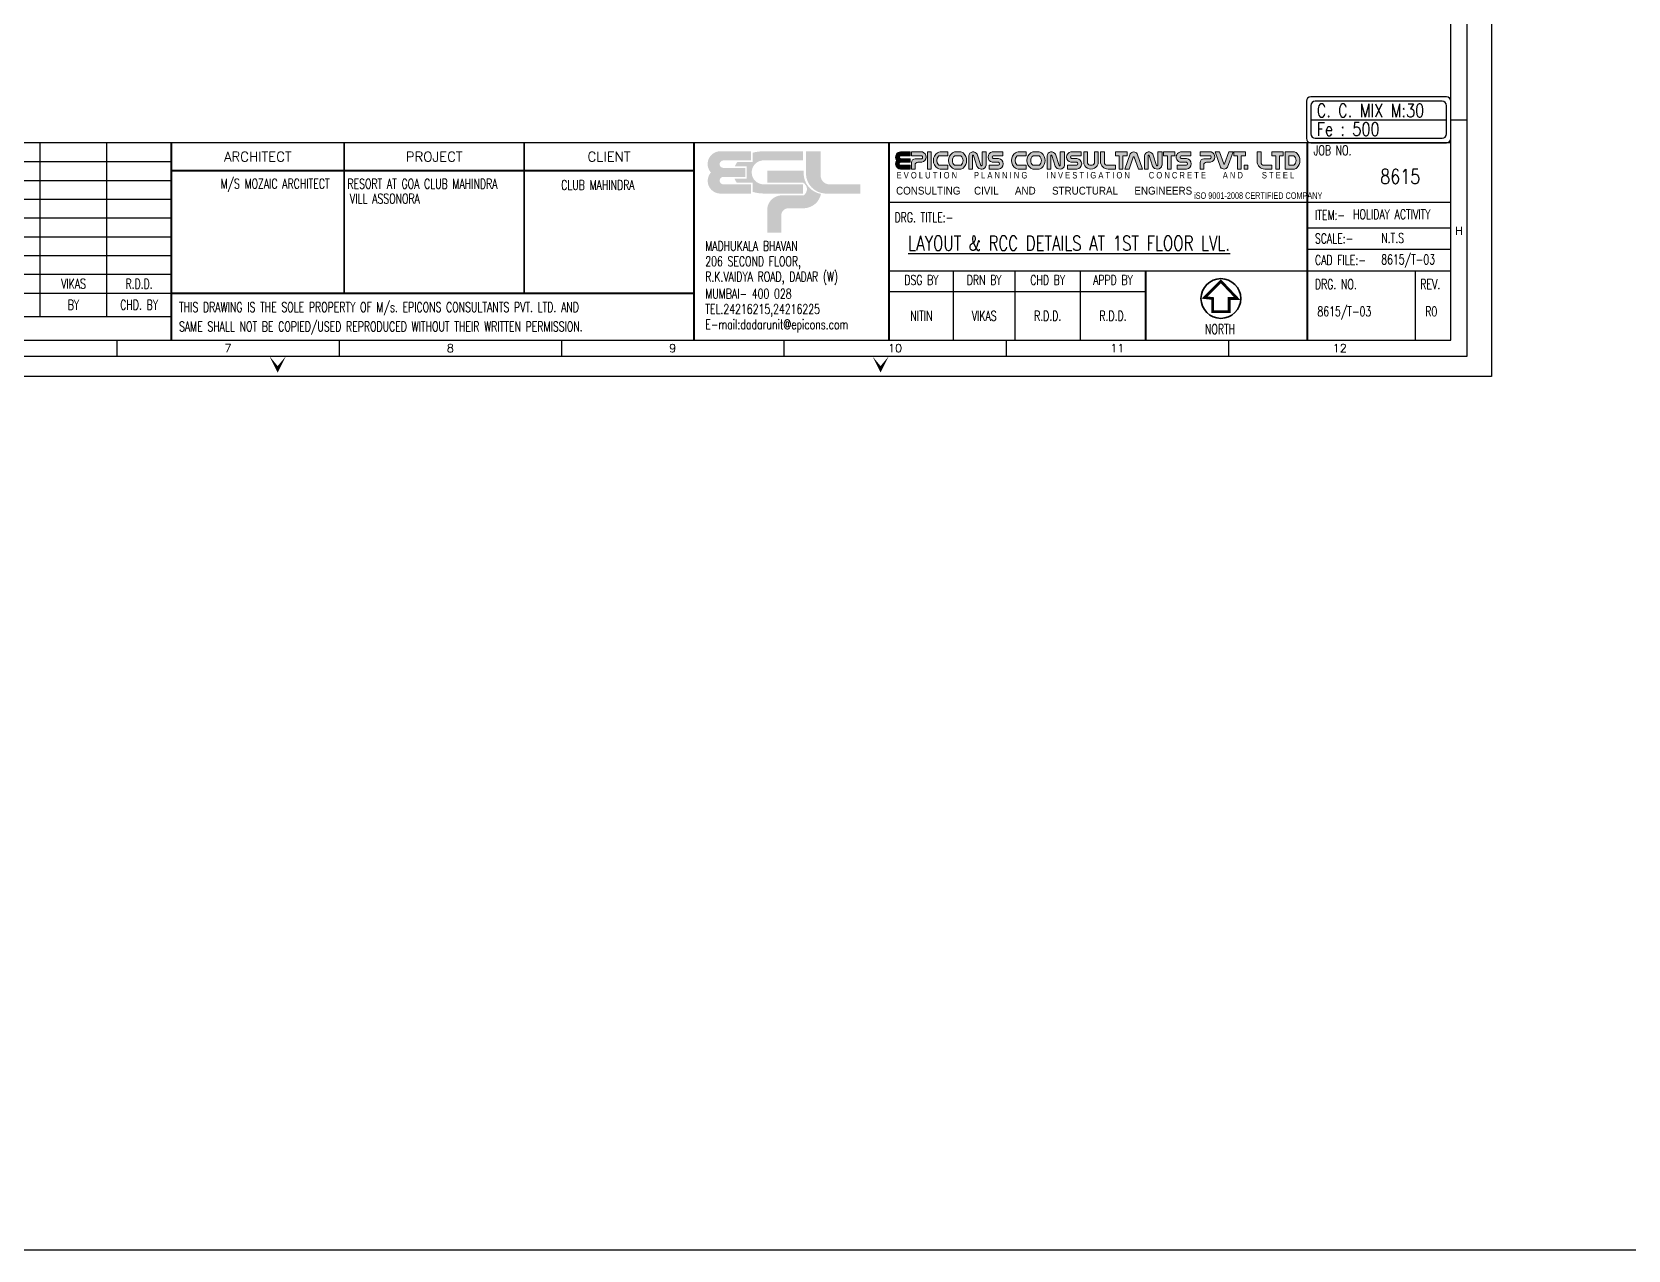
# Model space of a CAD drawing. Header units: millimetres. Extents: x 2659630 to 6742168, y -2425387 to -732288.
# Drawn here: x 4057811 to 4108597, y -1264311 to -1225557 of the extents above; entities that cross this region are included whole.
import ezdxf
from ezdxf.enums import TextEntityAlignment as Align

# ---------------------------------------------------------------- set-up
doc = ezdxf.new("R2010")
doc.units = ezdxf.units.MM
for name, color, linetype, lineweight in [('00 ECPL LOGO', 250, 'Continuous', 20), ('00 ELEV-2', 9, 'Continuous', 30), ('TEXT', 150, 'Continuous', 25)]:
    doc.layers.add(name, color=color, linetype=linetype, lineweight=lineweight)
for name, color, linetype in [('PNA', 8, 'Continuous'), ('S-COLUMN NO', 2, 'Continuous'), ('S-SCHEDULE LINE-1', 7, 'Continuous'), ('S-TITIL', 6, 'Continuous'), ('TEXT (SHEET)', 4, 'Continuous'), ('TITLE', 6, 'Continuous')]:
    doc.layers.add(name, color=color, linetype=linetype)
doc.styles.add('ROMANS', font='r.shx', dxfattribs={"width": 0.7})
doc.styles.add('SEC. TEXT', font='arial.ttf', dxfattribs={"height": 180})

# ---------------------------------------------------------------- blocks, each defined once
blk = doc.blocks.new('ecpl logo')
at = {"layer": '00 ECPL LOGO'}
for color, points in [(256, [(351, -827, 0.621111), (586, -1401), (1442, -1401), (1442, -1151), (682, -1151, -0.917622), (682, -948), (1285, -948), (1285, -702), (682, -702, -0.926164), (682, -501), (1442, -501), (1442, -251), (581, -251, 0.621111), (351, -827)]), (152, [(2940, -251), (2940, -863, 0.384329), (3453, -1401), (4422, -1401), (4422, -1151), (3582, -1151, -0.414214), (3340, -908), (3340, -251)]), (140, [(1887, -779), (1887, -1102), (2862, -1102, -0.232111), (2971, -1281, -0.194401), (2883, -1450), (2269, -1450, 0.364674), (1887, -1802), (1887, -2463), (2269, -2463), (2269, -1996, -0.414214), (2462, -1802), (2899, -1802, 0.338499), (3350, -1412, -0.371272), (2877, -839), (2877, -779)])]:
    blk.add_hatch(color=color, dxfattribs=at).paths.add_polyline_path(points)
h = blk.add_hatch(color=253, dxfattribs=at)
h.dxf.hatch_style = 1
h.paths.add_polyline_path([(995, -993, 0.07148), (1056, -1106), (1486, -1106), (1486, -1356, 0.065387), (1776, -1401), (2862, -1401), (2862, -1151), (1776, -1151, -0.910826), (1742, -501), (2862, -501), (2862, -251), (1776, -251, 0.069483), (1486, -291), (1486, -546), (1071, -546, 0.072407), (1003, -657), (1329, -657), (1329, -993)])
blk = doc.blocks.new('EPICONS TITLE')
at = {"layer": '00 ECPL LOGO'}
h = blk.add_hatch(color=4, dxfattribs=at)
h.dxf.hatch_style = 1
h.paths.add_polyline_path([(678, -252), (678, -146), (414, -146, 0.261636), (303, -208, 0.285841), (304, -378, 0.344902), (324, -574, 0.204992), (418, -614), (678, -614), (678, -510), (424, -510, -1), (418, -426), (678, -426), (678, -331), (424, -331, -1), (422, -252)])
h = blk.add_hatch(color=4, dxfattribs=at)
h.dxf.hatch_style = 1
h.paths.add_polyline_path([(1011, -146), (712, -146), (712, -252), (997, -252, -0.440545), (997, -331), (816, -331, 0.414214), (712, -435), (712, -614), (810, -614), (810, -504, -0.414214), (888, -426), (997, -426, 0.757811)])
h.paths.add_polyline_path([(1254, -146), (1153, -146), (1153, -614), (1254, -614)])
h.paths.add_polyline_path([(1708, -146), (1494, -146, 0.154275), (1419, -169, 0.519672), (1419, -591, 0.154275), (1494, -614), (1708, -614), (1708, -510), (1472, -510, -0.210356), (1452, -502, -0.388707), (1452, -260, -0.210356), (1472, -252), (1708, -252)])
h.paths.add_polyline_path([(2037, -146), (1904, -146, 0.159018), (1828, -171, 0.507969), (1828, -589, 0.159018), (1904, -614), (2037, -614, 0.173791), (2119, -585, 0.472311), (2119, -175, 0.173791)])
h.paths.add_polyline_path([(2046, -252, -0.185052), (2063, -258, -0.445894), (2063, -504, -0.185052), (2046, -510), (1899, -510, -0.185052), (1882, -504, -0.445894), (1882, -258, -0.185052), (1899, -252)], flags=16)
h.paths.add_polyline_path([(2501, -209, 0.723435), (2273, -252), (2273, -614), (2374, -614), (2374, -252, -0.723435), (2399, -241), (2495, -533, 0.724077), (2751, -510), (2751, -146), (2635, -146), (2635, -509, -0.755661), (2603, -519)])
h.paths.add_polyline_path([(3198, -146), (2916, -146, 0.823713), (2916, -429), (3082, -429, -0.713272), (3082, -510), (2830, -510), (2830, -614), (3082, -614, 0.900309), (3082, -324), (2936, -324, -0.746931), (2936, -252), (3198, -252)])
h = blk.add_hatch(color=4, dxfattribs=at)
h.dxf.hatch_style = 1
h.paths.add_polyline_path([(3837, -146), (3623, -146, 0.154275), (3548, -169, 0.519672), (3548, -591, 0.154275), (3623, -614), (3837, -614), (3837, -510), (3600, -510, -0.210932), (3581, -502, -0.385278), (3580, -260, -0.212895), (3599, -252), (3837, -252)])
h.paths.add_polyline_path([(4255, -175, 0.173792), (4173, -146), (4040, -146, 0.159018), (3964, -171, 0.507969), (3964, -589, 0.159018), (4040, -614), (4173, -614, 0.173792), (4255, -585, 0.472311)])
h.paths.add_polyline_path([(4182, -252, -0.185053), (4199, -258, -0.445893), (4199, -504, -0.185053), (4182, -510), (4035, -510, -0.185053), (4017, -504, -0.445893), (4017, -258, -0.185053), (4035, -252)], flags=16)
h.paths.add_polyline_path([(4406, -252), (4406, -614), (4507, -614), (4507, -252, -0.436861), (4522, -236, -0.319738), (4534, -245), (4629, -533, 0.724077), (4884, -510), (4884, -146), (4768, -146), (4768, -509, -0.755661), (4737, -519), (4635, -209, 0.723435)])
h.paths.add_polyline_path([(5335, -146), (5053, -146, 0.823713), (5053, -429), (5219, -429, -0.713272), (5219, -510), (4967, -510), (4967, -614), (5219, -614, 0.900309), (5219, -324), (5074, -324, -0.746931), (5074, -252), (5335, -252)])
h.paths.add_polyline_path([(5509, -146), (5408, -146), (5408, -452, 0.160106), (5433, -529, 0.505303), (5772, -529, 0.160106), (5797, -452), (5797, -146), (5699, -146), (5699, -451, -0.621318), (5509, -451)])
h.paths.add_polyline_path([(5969, -146), (5862, -146), (5862, -406, 0.414214), (6070, -614), (6267, -614), (6267, -510), (6047, -510, -0.414214), (5969, -432)])
h.paths.add_polyline_path([(6589, -146), (6267, -146), (6267, -249), (6372, -249), (6372, -614), (6473, -614), (6473, -249), (6589, -249)])
h.paths.add_polyline_path([(6863, -194, 0.539211), (6672, -201), (6523, -614), (6641, -614), (6752, -289, -0.708617), (6777, -289), (6894, -614), (7006, -614)])
h.paths.add_polyline_path([(7288, -209, 0.723435), (7059, -252), (7059, -614), (7160, -614), (7160, -252, -0.723435), (7186, -241), (7282, -533, 0.724077), (7538, -510), (7538, -146), (7421, -146), (7421, -509, -0.755661), (7390, -519)])
h.paths.add_polyline_path([(7886, -146), (7579, -146), (7579, -249), (7684, -249), (7684, -614), (7785, -614), (7785, -249), (7886, -249)])
h.paths.add_polyline_path([(8321, -146), (8059, -146, 0.157568), (7983, -170, 0.511532), (7983, -404, 0.157569), (8059, -429), (8206, -429, -0.713272), (8206, -510), (7953, -510), (7953, -614), (8206, -614, 0.900308), (8206, -324), (8065, -324), (8060, -324, -0.722204), (8060, -249), (8321, -249)])
h = blk.add_hatch(color=4, dxfattribs=at)
h.dxf.hatch_style = 1
h.paths.add_polyline_path([(8875, -146), (8576, -146), (8576, -252), (8849, -252, -0.270444), (8871, -265, -0.26297), (8871, -318, -0.270444), (8849, -331), (8680, -331, 0.414214), (8576, -435), (8576, -614), (8674, -614), (8674, -504, -0.414214), (8752, -426), (8861, -426, 0.757811)])
h.paths.add_polyline_path([(9103, -146), (8990, -146), (9133, -566, 0.539211), (9324, -560), (9474, -146), (9356, -146), (9244, -471, -0.708617), (9220, -471)])
h.paths.add_polyline_path([(9814, -146), (9492, -146), (9492, -249), (9597, -249), (9597, -614), (9698, -614), (9698, -249), (9814, -249)])
h.paths.add_polyline_path([(10234, -146), (10128, -146), (10128, -406, 0.414214), (10336, -614), (10533, -614), (10533, -510), (10312, -510, -0.414214), (10234, -432)])
h.paths.add_polyline_path([(9871, -510), (9775, -510), (9775, -614), (9871, -614)])
h = blk.add_hatch(color=4, dxfattribs=at)
h.dxf.hatch_style = 1
h.paths.add_polyline_path([(10533, -146), (10533, -249), (10637, -249), (10637, -614), (10739, -614), (10739, -249), (10839, -249), (10839, -146)])
h.paths.add_polyline_path([(10890, -146), (10890, -614), (11119, -614, 0.189446), (11208, -580, 0.435754), (11208, -181, 0.189446), (11119, -146)])
h.paths.add_polyline_path([(11122, -249, -0.519112), (11122, -510), (10989, -510), (10989, -249)], flags=16)
at = {"layer": '00 ECPL LOGO', "color": 4}
for p, q in [((678, -146), (414, -146)), ((418, -426), (678, -426)), ((424, -252), (678, -252)), ((678, -331), (424, -331)), ((678, -252), (678, -146)), ((678, -426), (678, -331)), ((1011, -146), (712, -146)), ((712, -146), (712, -252)), ((997, -252), (712, -252)), ((997, -331), (816, -331)), ((888, -426), (997, -426)), ((1153, -146), (1254, -146)), ((1153, -146), (1153, -614)), ((1254, -146), (1254, -614)), ((1472, -252), (1708, -252)), ((1494, -146), (1708, -146)), ((1708, -252), (1708, -146)), ((1899, -252), (2046, -252)), ((1904, -146), (2037, -146)), ((2273, -252), (2273, -614)), ((2374, -252), (2374, -614)), ((2399, -241), (2495, -533)), ((2501, -209), (2603, -519)), ((2635, -146), (2751, -146)), ((2751, -146), (2635, -146)), ((2635, -146), (2635, -510)), ((2751, -146), (2751, -510)), ((2751, -252), (2751, -252)), ((2916, -146), (3198, -146)), ((3198, -146), (2916, -146)), ((3082, -429), (2916, -429)), ((2936, -252), (3198, -252)), ((3082, -324), (2936, -324)), ((3198, -252), (3198, -146)), ((3599, -252), (3837, -252)), ((3837, -146), (3623, -146)), ((3837, -252), (3837, -146)), ((4035, -252), (4182, -252)), ((4040, -146), (4173, -146)), ((4406, -252), (4406, -614)), ((4507, -252), (4507, -614)), ((4534, -245), (4629, -533)), ((4635, -209), (4737, -519)), ((4768, -146), (4884, -146)), ((4768, -146), (4884, -146)), ((4884, -146), (4768, -146)), ((4768, -146), (4768, -510)), ((4884, -146), (4884, -510)), ((4884, -252), (4884, -252)), ((5053, -146), (5335, -146)), ((5053, -146), (5335, -146)), ((5335, -146), (5053, -146)), ((5219, -429), (5053, -429)), ((5074, -252), (5335, -252)), ((5219, -324), (5074, -324)), ((5335, -252), (5335, -146)), ((5408, -146), (5509, -146)), ((5509, -146), (5408, -146)), ((5408, -146), (5408, -452)), ((5509, -146), (5509, -451)), ((5699, -146), (5797, -146)), ((5797, -146), (5699, -146)), ((5699, -146), (5699, -451)), ((5797, -146), (5797, -452)), ((5862, -146), (5969, -146)), ((5969, -146), (5862, -146)), ((5862, -406), (5862, -146)), ((5969, -432), (5969, -146)), ((6267, -146), (6589, -146)), ((6589, -146), (6267, -146)), ((6267, -146), (6267, -249)), ((6267, -249), (6372, -249)), ((6372, -614), (6372, -249)), ((6473, -614), (6473, -249)), ((6473, -249), (6589, -249)), ((6523, -614), (6672, -201)), ((6589, -146), (6589, -249)), ((6641, -614), (6752, -289)), ((6894, -614), (6777, -289)), ((7006, -614), (6863, -194)), ((7059, -252), (7059, -614)), ((7160, -252), (7160, -614)), ((7186, -241), (7282, -533)), ((7288, -209), (7390, -519)), ((7421, -146), (7538, -146)), ((7421, -146), (7538, -146)), ((7538, -146), (7421, -146)), ((7421, -146), (7538, -146)), ((7421, -146), (7421, -510)), ((7538, -146), (7538, -510)), ((7538, -252), (7538, -252)), ((7579, -146), (7886, -146)), ((7886, -146), (7579, -146)), ((7579, -146), (7886, -146)), ((7579, -146), (7886, -146)), ((7886, -146), (7579, -146)), ((7579, -146), (7579, -249)), ((7579, -249), (7684, -249)), ((7579, -249), (7684, -249)), ((7684, -614), (7684, -249)), ((7785, -614), (7785, -249)), ((7785, -249), (7886, -249)), ((7785, -249), (7886, -249)), ((7886, -146), (7886, -249)), ((8040, -146), (8321, -146)), ((8040, -146), (8321, -146)), ((8206, -429), (8040, -429)), ((8321, -146), (8059, -146)), ((8059, -429), (8194, -429)), ((8060, -249), (8321, -249)), ((8206, -324), (8060, -324)), ((8065, -324), (8206, -324)), ((8321, -252), (8321, -146)), ((8875, -146), (8576, -146)), ((8576, -146), (8576, -252)), ((8849, -252), (8576, -252)), ((8849, -331), (8680, -331)), ((8752, -426), (8861, -426)), ((9103, -146), (8990, -146)), ((9103, -146), (8990, -146)), ((8990, -146), (9133, -566)), ((9103, -146), (9220, -471)), ((9356, -146), (9244, -471)), ((9474, -146), (9324, -560)), ((9474, -146), (9356, -146)), ((9408, -146), (9356, -146)), ((9474, -146), (9356, -146)), ((9492, -146), (9814, -146)), ((9814, -146), (9492, -146)), ((9492, -146), (9814, -146)), ((9492, -146), (9814, -146)), ((9492, -146), (9814, -146)), ((9492, -146), (9492, -249)), ((9492, -249), (9597, -249)), ((9492, -249), (9597, -249)), ((9597, -614), (9597, -249)), ((9698, -614), (9698, -249)), ((9698, -249), (9814, -249)), ((9698, -249), (9814, -249)), ((9814, -146), (9814, -249)), ((10128, -146), (10234, -146)), ((10234, -146), (10128, -146)), ((10128, -406), (10128, -146)), ((10234, -432), (10234, -146)), ((10533, -146), (10839, -146)), ((10839, -146), (10533, -146)), ((10533, -146), (10533, -249)), ((10533, -249), (10637, -249)), ((10637, -249), (10533, -249)), ((10637, -614), (10637, -249)), ((10739, -614), (10739, -249)), ((10739, -249), (10839, -249)), ((10739, -249), (10839, -249)), ((10839, -249), (10739, -249)), ((10839, -146), (10839, -249)), ((10890, -146), (11119, -146)), ((10890, -146), (10890, -614)), ((10989, -249), (10989, -510)), ((10989, -249), (11113, -249)), ((678, -510), (418, -510)), ((418, -614), (678, -614)), ((678, -614), (678, -510)), ((712, -435), (712, -614)), ((712, -614), (810, -614)), ((810, -504), (810, -614)), ((1153, -614), (1254, -614)), ((1472, -510), (1708, -510)), ((1494, -614), (1708, -614)), ((1708, -614), (1708, -510)), ((1899, -510), (2046, -510)), ((2037, -614), (1904, -614)), ((2273, -614), (2374, -614)), ((2614, -614), (2635, -614)), ((2635, -614), (2635, -614)), ((2751, -510), (2751, -510)), ((2830, -614), (2830, -510)), ((2830, -510), (3082, -510)), ((2830, -614), (3082, -614)), ((2830, -614), (3082, -614)), ((3600, -510), (3837, -510)), ((3623, -614), (3837, -614)), ((3837, -614), (3837, -510)), ((4035, -510), (4182, -510)), ((4040, -614), (4173, -614)), ((4406, -614), (4507, -614)), ((4406, -614), (4507, -614)), ((4406, -614), (4507, -614)), ((4967, -614), (4967, -510)), ((4967, -510), (5219, -510)), ((4967, -510), (5219, -510)), ((4967, -614), (5219, -614)), ((4967, -614), (5219, -614)), ((4967, -614), (5219, -614)), ((6047, -510), (6267, -510)), ((6070, -614), (6267, -614)), ((6070, -614), (6267, -614)), ((6267, -510), (6267, -614)), ((6372, -614), (6473, -614)), ((6372, -614), (6473, -614)), ((6523, -614), (6641, -614)), ((6589, -614), (6641, -614)), ((6894, -614), (7006, -614)), ((6894, -614), (7006, -614)), ((7059, -614), (7160, -614)), ((7059, -614), (7160, -614)), ((7059, -614), (7160, -614)), ((7538, -510), (7538, -510)), ((7684, -614), (7785, -614)), ((7684, -614), (7785, -614)), ((7684, -614), (7785, -614)), ((7684, -614), (7785, -614)), ((7953, -614), (7953, -510)), ((7953, -510), (8206, -510)), ((7953, -510), (8206, -510)), ((7953, -510), (8206, -510)), ((7953, -614), (8206, -614)), ((7953, -614), (8206, -614)), ((7953, -614), (8206, -614)), ((7953, -614), (8206, -614)), ((7953, -614), (8206, -614)), ((8576, -435), (8576, -614)), ((8576, -614), (8674, -614)), ((8674, -504), (8674, -614)), ((9597, -614), (9698, -614)), ((9597, -614), (9698, -614)), ((9597, -614), (9698, -614)), ((10312, -510), (10533, -510)), ((10336, -614), (10533, -614)), ((10336, -614), (10533, -614)), ((10533, -510), (10533, -614)), ((10637, -614), (10739, -614)), ((10637, -614), (10739, -614)), ((10637, -614), (10739, -614)), ((10637, -614), (10739, -614)), ((10653, -614), (10739, -614)), ((10653, -614), (10739, -614)), ((10653, -614), (10739, -614)), ((10653, -614), (10739, -614)), ((10890, -614), (11119, -614)), ((10989, -510), (11113, -510))]:
    blk.add_line(p, q, dxfattribs=at)
blk.add_lwpolyline([(9775, -510), (9871, -510), (9871, -614), (9775, -614)], close=True, dxfattribs=at)
for centre, radius, start, end in [((439, -292), 160, 148.648, 212.4563), ((439, -464), 160, 147.5437, 223.6612), ((414, -276), 130, 90, 148.648), ((421, -468), 42.1, 94.0242, 265.9758), ((423, -291), 39.6, 88.7637, 271.2363), ((816, -435), 104, 90, 180), ((888, -504), 78, 90, 180), ((965, -284), 146, 282.7188, 71.3398), ((961, -291), 53.7, 312.4487, 47.5513), ((1567, -380), 257, 125.0807, 234.9193), ((1584, -381), 179, 137.5171, 222.4829), ((1494, -276), 130, 90, 125.0807), ((1472, -278), 26, 90, 137.5171), ((1981, -380), 259, 126.1417, 233.8583), ((1992, -381), 165, 131.9364, 228.0636), ((1904, -276), 130, 90, 126.1417), ((1899, -278), 26, 90, 131.9364), ((2037, -276), 130, 50.5638, 90), ((2046, -278), 26, 48.0636, 90), ((1953, -381), 165, 311.9364, 48.0636), ((1951, -380), 265, 309.4362, 50.5638), ((2394, -268), 122, 28.75, 172.2831), ((2388, -251), 14.5, 40.0191, 183.5523), ((2944, -287), 144, 101.0425, 258.9575), ((2947, -288), 37.6, 106.4856, 253.5144), ((3067, -469), 146, 276.006, 83.994), ((3068, -470), 43.1, 289.0016, 70.9984), ((3696, -380), 257, 125.0807, 234.9193), ((3714, -381), 180, 138.0741, 222.3563), ((3623, -276), 130, 90, 125.0807), ((3599, -278), 26, 90, 138.0741), ((4116, -380), 259, 126.1417, 233.8583), ((4127, -381), 165, 131.9364, 228.0636), ((4040, -276), 130, 90, 126.1417), ((4035, -278), 26, 90, 131.9364), ((4173, -276), 130, 50.5638, 90), ((4182, -278), 26, 48.0636, 90), ((4089, -381), 165, 311.9364, 48.0636), ((4087, -380), 265, 309.4362, 50.5638), ((4527, -268), 122, 28.75, 172.2831), ((4522, -251), 14.5, 89.1577, 183.5523), ((4522, -249), 13, 18.2334, 89.1577), ((5081, -287), 144, 101.0425, 258.9575), ((5084, -288), 37.6, 106.4856, 253.5144), ((5204, -469), 146, 276.006, 83.994), ((5205, -470), 43.1, 289.0016, 70.9984), ((6070, -406), 208, 180, 270), ((6047, -432), 78, 180, 270), ((6770, -260), 114, 35.166, 148.5022), ((6764, -294), 13, 19.7665, 161.0546), ((7181, -268), 122, 28.75, 172.2831), ((7175, -251), 14.5, 40.0191, 183.5523), ((8067, -287), 144, 125.818, 234.182), ((8059, -276), 130, 90, 125.818), ((8059, -299), 130, 234.182, 270), ((8072, -286), 39.3, 108.3261, 238.1957), ((8065, -298), 26, 238.1957, 270), ((8190, -469), 146, 276.006, 83.994), ((8192, -470), 43.1, 289.0016, 70.9984), ((8680, -435), 104, 90, 180), ((8752, -504), 78, 90, 180), ((8849, -278), 26, 29.4672, 90), ((8849, -305), 26, 270, 330.5328), ((8829, -284), 146, 282.7188, 71.3398), ((8824, -291), 53.7, 330.5328, 29.4672), ((10336, -406), 208, 180, 270), ((10312, -432), 78, 180, 270), ((11113, -275), 26, 51.4816, 90), ((11119, -276), 130, 47.0907, 90), ((11030, -380), 160, 308.5184, 51.4816), ((11023, -380), 272, 312.9093, 47.0907), ((418, -484), 130, 223.6612, 270), ((1494, -484), 130, 234.9193, 270), ((1472, -484), 26, 222.4829, 270), ((1904, -484), 130, 233.8583, 270), ((1899, -484), 26, 228.0636, 270), ((2037, -484), 130, 270, 309.4362), ((2046, -484), 26, 270, 311.9364), ((2619, -479), 135, 203.2219, 346.755), ((2618, -510), 17.1, 214.0796, 357.6127), ((3623, -484), 130, 234.9193, 270), ((3600, -484), 26, 222.3563, 270), ((4040, -484), 130, 233.8583, 270), ((4035, -484), 26, 228.0636, 270), ((4173, -484), 130, 270, 309.4362), ((4182, -484), 26, 270, 311.9364), ((4753, -479), 135, 203.2219, 346.8516), ((4751, -510), 17.1, 214.0796, 357.6127), ((5538, -452), 130, 180, 216.3848), ((5602, -404), 210, 216.3848, 323.6152), ((5604, -405), 106, 206.2931, 333.7069), ((5667, -452), 130, 323.6152, 0), ((7406, -479), 135, 203.2219, 346.755), ((7404, -510), 17.1, 214.0796, 357.6127), ((9227, -500), 114, 215.166, 328.5022), ((9232, -467), 13, 199.7665, 341.0546), ((11113, -484), 26, 270, 308.5184), ((11119, -484), 130, 270, 312.9093)]:
    blk.add_arc(centre, radius, start, end, dxfattribs=at)
at = {"layer": '00 ECPL LOGO', "color": 4, "style": 'SEC. TEXT'}
for s, height, width, p in [('E V O L U T I O N        P L A N N I N G         I N V E S T I G A T I O N         C O N C R E T E        A N D         S T E E L', 177.202, 0.8, (308, -869)), ('CONSULTING     CIVIL      AND      STRUCTURAL      ENGINEERS', 212.64, 0.9, (294, -1308)), ('iSO 9001-2008 CERTIFIED COMPANY', 177.2, 0.7, (8411, -1424))]:
    blk.add_text(s, height=height, dxfattribs=dict(at, width=width)).set_placement(p)
blk = doc.blocks.new('FOLDER')
at = {"layer": 'PNA'}
for points in [[(-1250, 2500), (0, 0), (0, 1000)], [(1250, 2500), (0, 0), (0, 1000)]]:
    blk.add_solid(points, dxfattribs=at)
blk = doc.blocks.new('A1_SHEET.')
at = {"color": 1}
for p, q in [((828.5, 71.9), (17.5, 71.9)), ((655.76, 53.61), (828.5, 53.61)), ((655.76, 32.53), (828.5, 32.53)), ((216.12, 25.64), (435.51, 25.64)), ((655.76, 26.1), (734.56, 26.1)), ((216.12, 18.44), (434.78, 18.44))]:
    blk.add_line(p, q, dxfattribs=at)
for p, q in [((394.39, 18.44), (394.39, 71.9)), ((414.95, 18.44), (414.95, 71.9)), ((734.56, 11.2), (734.56, 32.53))]:
    blk.add_line(p, q)
at = {"color": 5, "linetype": 'ByBlock', "lineweight": -2}
for p, q in [((216.24, 66.12), (434.78, 66.12)), ((216.24, 60.33), (434.78, 60.33)), ((216.24, 54.55), (434.78, 54.55)), ((216.24, 48.77), (434.78, 48.77)), ((784.52, 45.74), (828.5, 45.74)), ((216.24, 42.98), (434.78, 42.98)), ((216.24, 37.2), (434.78, 37.2)), ((784.52, 39.14), (828.5, 39.14)), ((216.24, 31.42), (434.78, 31.42)), ((675.41, 11.2), (675.41, 32.53)), ((694.37, 11.2), (694.37, 32.53)), ((714.47, 11.2), (714.47, 32.53)), ((817.49, 32.53), (817.49, 11.2))]:
    blk.add_line(p, q, dxfattribs=at)
at = {"flags": 128}
blk.add_lwpolyline([(0, 0), (0, 594), (841, 594), (841, 0)], close=True, dxfattribs=at)
at = {"color": 1, "const_width": 0.575}
for points in [[(434.78, 11.2), (434.78, 71.9)], [(487.97, 25.58), (487.97, 71.9)], [(543.33, 25.58), (543.33, 71.9)], [(595.57, 11.2), (595.57, 71.9)], [(655.61, 11.2), (655.61, 71.9)], [(784.34, 11.2), (784.34, 71.9)], [(434.78, 63.3), (595.57, 63.3)], [(734.56, 11.2), (734.56, 32.53)], [(434.78, 25.58), (595.57, 25.58)]]:
    blk.add_lwpolyline(points, dxfattribs=at)
at = {"layer": 'PNA'}
for p, q in [((828.5, 78.95), (833.5, 78.95)), ((418, 11.2), (418, 6.2)), ((486.42, 11.2), (486.42, 6.2)), ((554.83, 11.2), (554.83, 6.2)), ((623.25, 11.2), (623.25, 6.2)), ((691.67, 11.2), (691.67, 6.2)), ((760.08, 11.2), (760.08, 6.2))]:
    blk.add_line(p, q, dxfattribs=at)
at = {"layer": 'PNA', "color": 1}
for points in [[(7.5, 6.2), (833.5, 6.2), (833.5, 587.8), (7.5, 587.8)], [(17.5, 11.2), (828.5, 11.2), (828.5, 582.8), (17.5, 582.8)]]:
    blk.add_lwpolyline(points, close=True, dxfattribs=at)
at = {"layer": 'TITLE', "color": 1, "const_width": 0.856}
blk.add_lwpolyline([(757.71, 29.29), (752.7, 24.27), (755.18, 23.98), (755.18, 19.94), (760.25, 19.94), (760.25, 23.98), (762.73, 23.98)], close=True, dxfattribs=at)
at = {"layer": 'TITLE', "lineweight": 35}
blk.add_circle((757.71, 23.98), 6.12, dxfattribs=at)
at = {"layer": '00 ELEV-2', "xscale": 0.0112961961291064, "yscale": 0.0112961961291064, "zscale": 0.0112961961291064}
for name, p in [('ecpl logo', (596.83, 72.1)), ('EPICONS TITLE', (654.45, 70.73))]:
    blk.add_blockref(name, p, dxfattribs=at)
at = {"layer": 'PNA', "xscale": 0.0020000000043068, "yscale": 0.0020000000043068, "zscale": 0.0020000000043068}
for p in [(467.5, 1.2), (653, 1.2)]:
    blk.add_blockref('FOLDER', p, dxfattribs=at)
at = {"layer": 'PNA', "style": 'ROMANS'}
for s, p in [('H', (831, 44.8)), ('7', (452.22, 8.7)), ('8', (520.63, 8.7)), ('9', (589.05, 8.7)), ('10', (657.47, 8.7)), ('11', (725.88, 8.7)), ('12', (794.3, 8.7))]:
    blk.add_text(s, height=2.5, dxfattribs=at).set_placement(p, align=Align.MIDDLE)
at = {"layer": 'TEXT (SHEET)', "color": 2, "style": 'ROMANS'}
for s, p in [('ARCHITECT', (461.38, 67.6)), ('PROJECT', (515.65, 67.6)), ('CLIENT', (569.45, 67.6))]:
    blk.add_text(s, height=3, dxfattribs=at).set_placement(p, align=Align.MIDDLE_CENTER)
at = {"layer": 'TEXT (SHEET)', "color": 4, "style": 'ROMANS', "width": 0.7}
for s, p in [('JOB NO.', (786.28, 68.07)), ('MADHUKALA BHAVAN', (599.07, 38.66, 0.07)), ('206 SECOND FLOOR,', (599.07, 33.94, 0.07)), ('R.K.VAIDYA ROAD, DADAR (W)', (599.07, 29.22, 0.07)), ('MUMBAI- 400 028', (599.07, 23.96, 0.07)), ('THIS DRAWING IS THE SOLE PROPERTY OF M/s. EPICONS CONSULTANTS PVT. LTD. AND', (437.15, 19.82)), ('TEL.24216215,24216225', (599.07, 19.24, 0.07)), ('SAME SHALL NOT BE COPIED/USED REPRODUCED WITHOUT THEIR WRITTEN PERMISSION.', (437.15, 13.87)), ('E-mail:dadarunit@epicons.com', (599.07, 14.52, 0.07)), ('NORTH', (752.82, 13.05))]:
    blk.add_text(s, height=3, dxfattribs=at).set_placement(p)
for s, p in [('DRG. TITLE:-', (657.3, 48.95)), ('ITEM:-', (786.66, 49.68)), ('SCALE:-', (786.66, 42.44)), ('CAD FILE:-', (786.66, 35.83)), ('DRG. NO. ', (786.66, 28.38)), ('REV.', (819.08, 28.38))]:
    blk.add_text(s, height=3, dxfattribs=at).set_placement(p, align=Align.MIDDLE_LEFT)
for s, p in [('DSG BY', (665.58, 29.68)), ('DRN BY', (684.89, 29.68)), ('CHD BY', (704.42, 29.68)), ('APPD BY', (724.51, 29.68)), ('BY', (404.67, 22.04)), ('CHD. BY', (424.87, 22.04))]:
    blk.add_text(s, height=3, dxfattribs=at).set_placement(p, align=Align.MIDDLE_CENTER)

msp = doc.modelspace()

# ---------------------------------------------------------------- linework, layer by layer
at = {"layer": 'S-COLUMN NO', "ltscale": 2500}
msp.add_lwpolyline([(3814845.884, -1073997.354), (4322310.866, -1073997.354), (4322310.866, -1264311.494), (3814845.884, -1264311.494)], close=True, dxfattribs=at)
at = {"layer": 'S-SCHEDULE LINE-1', "color": 2}
for p, q in [((4098501.664, -1227902.74), (4098501.664, -1228801.619)), ((4102679.221, -1227762.38), (4098642.024, -1227762.38)), ((4102820.235, -1228801.619), (4102820.235, -1227903.393)), ((4098501.664, -1228352.179), (4102820.235, -1228352.179)), ((4098642.024, -1228941.979), (4102679.875, -1228941.979))]:
    msp.add_line(p, q, dxfattribs=at)
msp.add_lwpolyline([(4098501.664, -1227621.366, 0.414213562), (4098360.651, -1227762.38), (4098360.651, -1228941.979, 0.414213562), (4098501.664, -1229082.992), (4102820.888, -1229082.992, 0.414213562), (4102961.248, -1228942.632), (4102961.248, -1227762.38, 0.414213562), (4102820.235, -1227621.366), (4098501.664, -1227621.366)], format="xyb", dxfattribs=at)
for centre, radius, start, end in [((4098642.024, -1227902.74), 140.36, 90, 180), ((4102679.221, -1227903.393), 141.013, 360, 90), ((4098642.024, -1228801.619), 140.36, 180, 270), ((4102679.875, -1228801.619), 140.36, 270, 0)]:
    msp.add_arc(centre, radius, start, end, dxfattribs=at)

# ---------------------------------------------------------------- block references
at = {"xscale": 103.4096789536267, "yscale": 103.4096789536267, "zscale": 103.4096789536267}
msp.add_blockref('A1_SHEET.', (4017286.329, -1236518.147), dxfattribs=at)

# ---------------------------------------------------------------- texts
at = {"layer": 'S-TITIL', "style": 'ROMANS', "width": 0.8}
for s, p in [('C. C. MIX M:30', (4098689.682, -1228057.279)), ('C. C. MIX M:30', (4098689.682, -1228057.279)), ('C. C. MIX M:30', (4098689.682, -1228057.279)), ('Fe : 500', (4098689.682, -1228647.079)), ('Fe : 500', (4098689.682, -1228647.079)), ('Fe : 500', (4098689.682, -1228647.079))]:
    msp.add_text(s, height=423.0396, dxfattribs=at).set_placement(p, align=Align.MIDDLE_LEFT)
at = {"layer": 'TEXT', "color": 1, "style": 'ROMANS', "width": 0.8}
msp.add_text('8615', height=465.3436, dxfattribs=at).set_placement((4101348.505, -1230155.139), align=Align.MIDDLE_CENTER)
msp.add_text('8615', height=465.3436, dxfattribs=at).set_placement((4101348.505, -1230155.139), align=Align.MIDDLE_CENTER)
msp.add_text('8615', height=465.3436, dxfattribs=at).set_placement((4101348.505, -1230155.139), align=Align.MIDDLE_CENTER)
at = {"layer": 'TEXT', "color": 2, "style": 'ROMANS', "width": 0.7}
for s, height, p in [('RESORT AT GOA CLUB MAHINDRA', 310.22904, (4067849.904, -1230389.186)), ('RESORT AT GOA CLUB MAHINDRA', 310.22904, (4067849.904, -1230389.186)), ('RESORT AT GOA CLUB MAHINDRA', 310.22904, (4067849.904, -1230389.186)), ('CLUB MAHINDRA', 310.22904, (4074650.915, -1230428.459)), ('CLUB MAHINDRA', 310.22904, (4074650.915, -1230428.459)), ('CLUB MAHINDRA', 310.22904, (4074650.915, -1230428.459)), ('VILL ASSONORA', 310.22904, (4067931.562, -1230861.755)), ('VILL ASSONORA', 310.22904, (4067931.562, -1230861.755)), ('VILL ASSONORA', 310.22904, (4067931.562, -1230861.755)), ('HOLIDAY ACTIVITY', 310.22904, (4099846.9, -1231357.534)), ('N.T.S', 310.229, (4100743.092, -1232113.4)), ('N.T.S', 310.229, (4100743.092, -1232113.4)), ('N.T.S', 310.229, (4100743.092, -1232113.4)), ('8615/T-03', 310.229, (4100743.092, -1232796.291)), ('8615/T-03', 310.229, (4098713.051, -1234449.655)), ('R0', 310.229, (4102145.031, -1234449.655)), ('R0', 310.229, (4102145.031, -1234449.655)), ('R0', 310.229, (4102145.031, -1234449.655))]:
    msp.add_text(s, height=height, dxfattribs=at).set_placement(p, align=Align.MIDDLE_LEFT)
at = {"layer": 'TEXT', "color": 1, "style": 'ROMANS', "width": 0.75}
msp.add_text('%%ULAYOUT & RCC DETAILS AT 1ST FLOOR LVL.', height=465.34356, dxfattribs=at).set_placement((4085689.567, -1232279.03), align=Align.MIDDLE_LEFT)
at = {"layer": 'TEXT', "color": 2, "style": 'ROMANS', "width": 0.7}
for s, p in [('VIKAS', (4059133.468, -1233568.197)), ('R.D.D.', (4061221.869, -1233570.808)), ('R.D.D.', (4061221.869, -1233570.808)), ('NITIN', (4086113.87, -1234589.615)), ('VIKAS', (4088110.218, -1234589.615)), ('R.D.D.', (4090129.833, -1234589.615)), ('R.D.D.', (4090129.833, -1234589.615)), ('R.D.D.', (4090129.833, -1234589.615)), ('R.D.D.', (4092208.151, -1234589.615)), ('R.D.D.', (4092208.151, -1234589.615)), ('R.D.D.', (4092208.151, -1234589.615))]:
    msp.add_text(s, height=310.229, dxfattribs=at).set_placement(p, align=Align.MIDDLE_CENTER)
at = {"layer": 'TEXT', "color": 2, "insert": (4063813.447, -1230231.114), "char_height": 310.22904, "width": 3411.30825, "attachment_point": 1, "style": 'ROMANS'}
msp.add_mtext('M/S MOZAIC ARCHITECT', dxfattribs=at)
msp.add_mtext('M/S MOZAIC ARCHITECT', dxfattribs=at)
msp.add_mtext('M/S MOZAIC ARCHITECT', dxfattribs=at)

doc.saveas('drawing.dxf')
